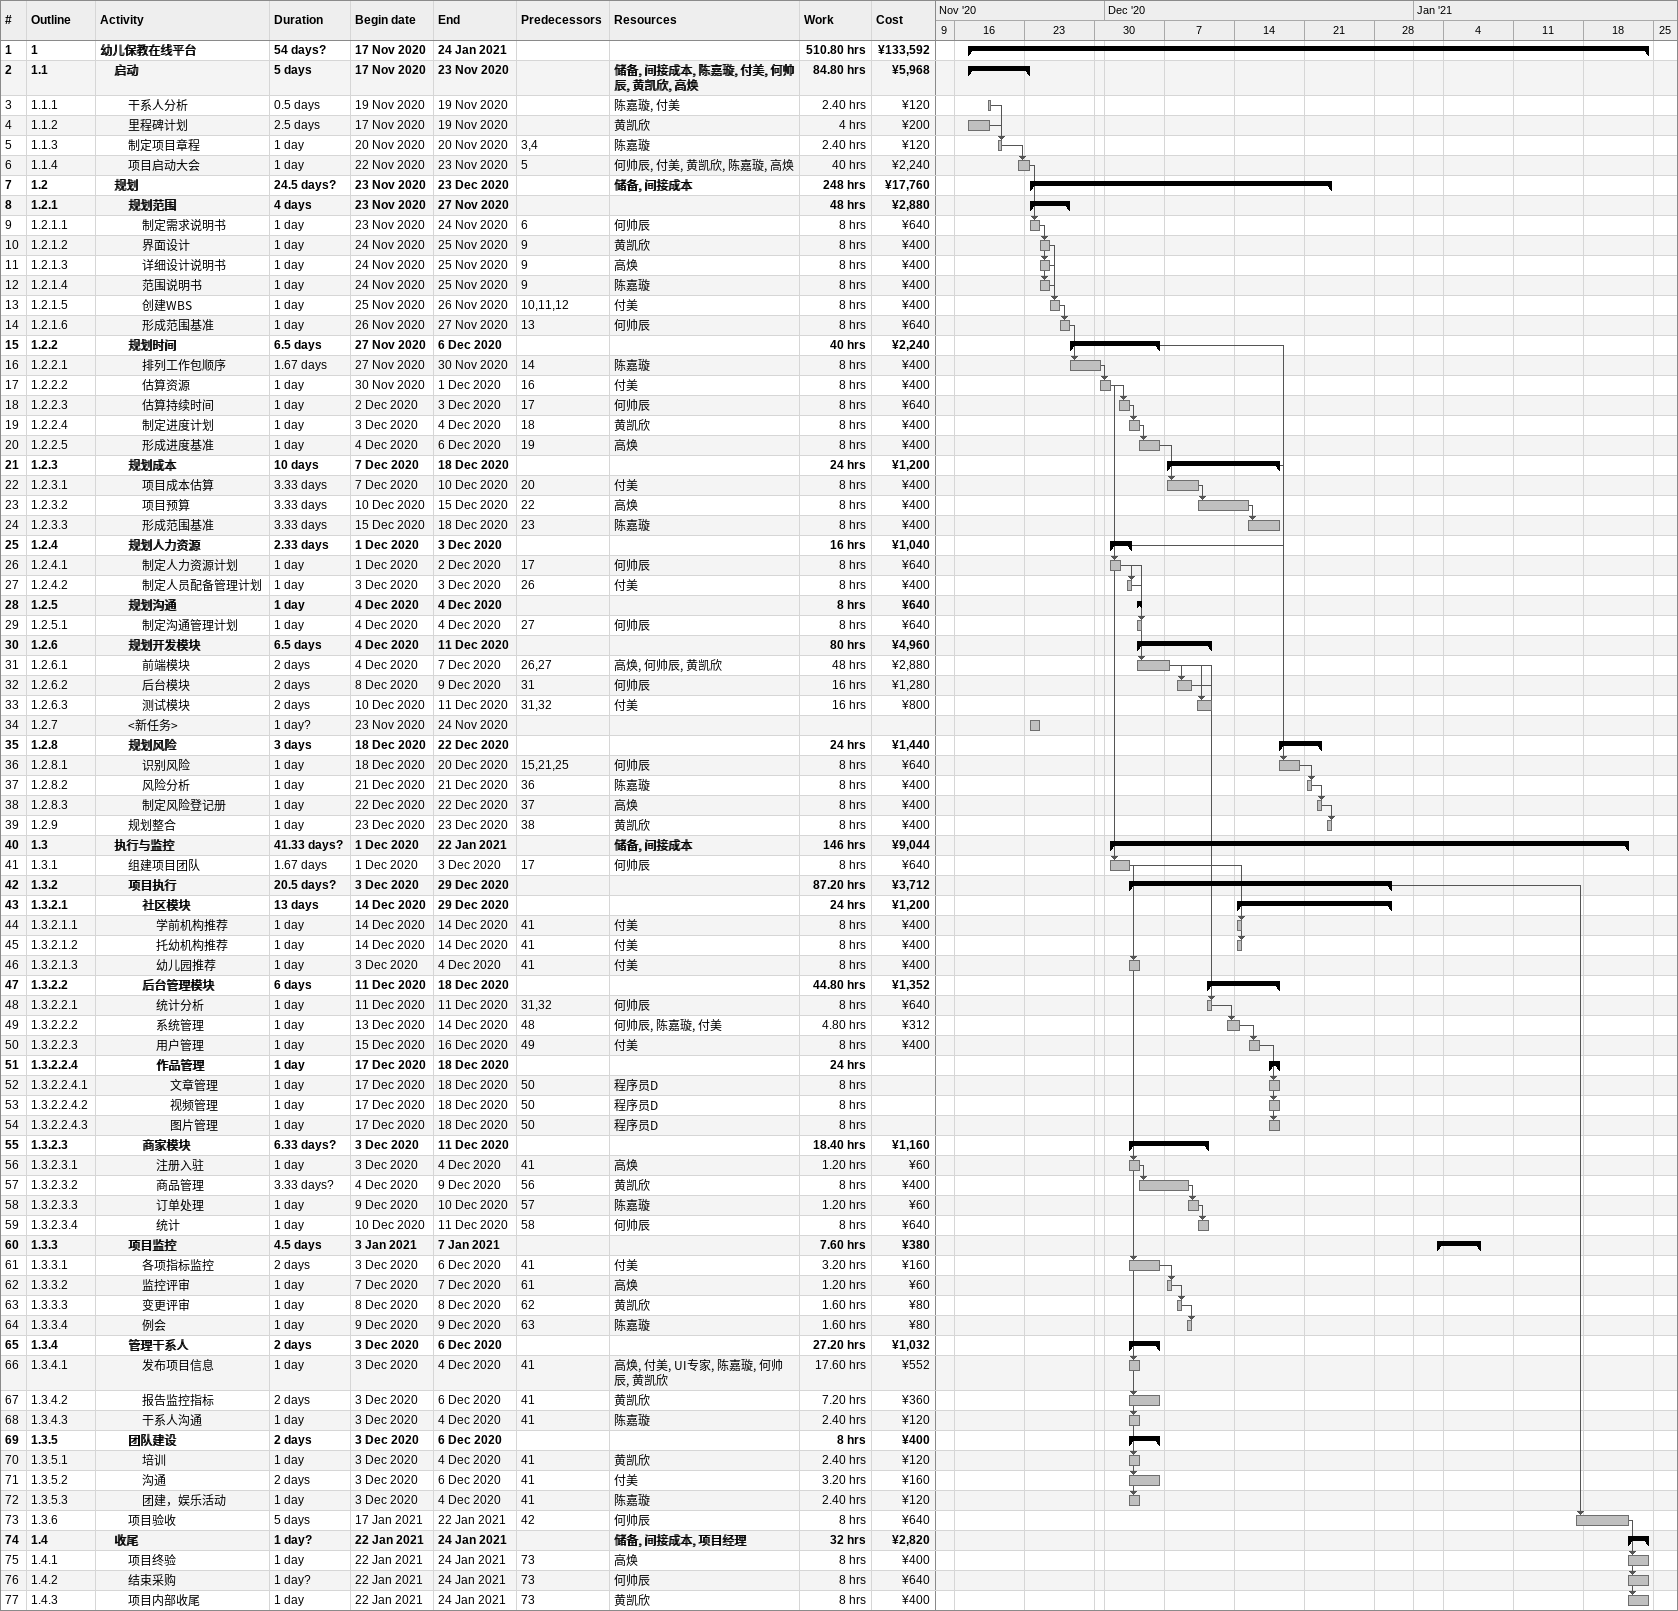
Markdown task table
| ID | WBS | Task | Duration | Start | Finish | Predecessors | Resources | Work (h) | Cost (¥) |
|---|---|---|---|---|---|---|---|---|---|
| 1 | 1 | **幼儿保教在线平台** | 54d? | 2020-11-17 | 2021-01-24 |  |  | 510.80 | 133592 |
| 2 | 1.1 | **启动** | 5d | 2020-11-17 | 2020-11-23 |  | 储备, 间接成本, 陈嘉璇, 付美, 何帅辰, 黄凯欣, 高焕 | 84.80 | 5968 |
| 3 | 1.1.1 | 干系人分析 | 0.5d | 2020-11-19 | 2020-11-19 |  | 陈嘉璇, 付美 | 2.40 | 120 |
| 4 | 1.1.2 | 里程碑计划 | 2.5d | 2020-11-17 | 2020-11-19 |  | 黄凯欣 | 4 | 200 |
| 5 | 1.1.3 | 制定项目章程 | 1d | 2020-11-20 | 2020-11-20 | 3, 4 | 陈嘉璇 | 2.40 | 120 |
| 6 | 1.1.4 | 项目启动大会 | 1d | 2020-11-22 | 2020-11-23 | 5 | 何帅辰, 付美, 黄凯欣, 陈嘉璇, 高焕 | 40 | 2240 |
| 7 | 1.2 | **规划** | 24.5d? | 2020-11-23 | 2020-12-23 |  | 储备, 间接成本 | 248 | 17760 |
| 8 | 1.2.1 | **规划范围** | 4d | 2020-11-23 | 2020-11-27 |  |  | 48 | 2880 |
| 9 | 1.2.1.1 | 制定需求说明书 | 1d | 2020-11-23 | 2020-11-24 | 6 | 何帅辰 | 8 | 640 |
| 10 | 1.2.1.2 | 界面设计 | 1d | 2020-11-24 | 2020-11-25 | 9 | 黄凯欣 | 8 | 400 |
| 11 | 1.2.1.3 | 详细设计说明书 | 1d | 2020-11-24 | 2020-11-25 | 9 | 高焕 | 8 | 400 |
| 12 | 1.2.1.4 | 范围说明书 | 1d | 2020-11-24 | 2020-11-25 | 9 | 陈嘉璇 | 8 | 400 |
| 13 | 1.2.1.5 | 创建WBS | 1d | 2020-11-25 | 2020-11-26 | 10, 11, 12 | 付美 | 8 | 400 |
| 14 | 1.2.1.6 | 形成范围基准 | 1d | 2020-11-26 | 2020-11-27 | 13 | 何帅辰 | 8 | 640 |
| 15 | 1.2.2 | **规划时间** | 6.5d | 2020-11-27 | 2020-12-06 |  |  | 40 | 2240 |
| 16 | 1.2.2.1 | 排列工作包顺序 | 1.67d | 2020-11-27 | 2020-11-30 | 14 | 陈嘉璇 | 8 | 400 |
| 17 | 1.2.2.2 | 估算资源 | 1d | 2020-11-30 | 2020-12-01 | 16 | 付美 | 8 | 400 |
| 18 | 1.2.2.3 | 估算持续时间 | 1d | 2020-12-02 | 2020-12-03 | 17 | 何帅辰 | 8 | 640 |
| 19 | 1.2.2.4 | 制定进度计划 | 1d | 2020-12-03 | 2020-12-04 | 18 | 黄凯欣 | 8 | 400 |
| 20 | 1.2.2.5 | 形成进度基准 | 1d | 2020-12-04 | 2020-12-06 | 19 | 高焕 | 8 | 400 |
| 21 | 1.2.3 | **规划成本** | 10d | 2020-12-07 | 2020-12-18 |  |  | 24 | 1200 |
| 22 | 1.2.3.1 | 项目成本估算 | 3.33d | 2020-12-07 | 2020-12-10 | 20 | 付美 | 8 | 400 |
| 23 | 1.2.3.2 | 项目预算 | 3.33d | 2020-12-10 | 2020-12-15 | 22 | 高焕 | 8 | 400 |
| 24 | 1.2.3.3 | 形成范围基准 | 3.33d | 2020-12-15 | 2020-12-18 | 23 | 陈嘉璇 | 8 | 400 |
| 25 | 1.2.4 | **规划人力资源** | 2.33d | 2020-12-01 | 2020-12-03 |  |  | 16 | 1040 |
| 26 | 1.2.4.1 | 制定人力资源计划 | 1d | 2020-12-01 | 2020-12-02 | 17 | 何帅辰 | 8 | 640 |
| 27 | 1.2.4.2 | 制定人员配备管理计划 | 1d | 2020-12-03 | 2020-12-03 | 26 | 付美 | 8 | 400 |
| 28 | 1.2.5 | **规划沟通** | 1d | 2020-12-04 | 2020-12-04 |  |  | 8 | 640 |
| 29 | 1.2.5.1 | 制定沟通管理计划 | 1d | 2020-12-04 | 2020-12-04 | 27 | 何帅辰 | 8 | 640 |
| 30 | 1.2.6 | **规划开发模块** | 6.5d | 2020-12-04 | 2020-12-11 |  |  | 80 | 4960 |
| 31 | 1.2.6.1 | 前端模块 | 2d | 2020-12-04 | 2020-12-07 | 26, 27 | 高焕, 何帅辰, 黄凯欣 | 48 | 2880 |
| 32 | 1.2.6.2 | 后台模块 | 2d | 2020-12-08 | 2020-12-09 | 31 | 何帅辰 | 16 | 1280 |
| 33 | 1.2.6.3 | 测试模块 | 2d | 2020-12-10 | 2020-12-11 | 31, 32 | 付美 | 16 | 800 |
| 34 | 1.2.7 | <新任务> | 1d? | 2020-11-23 | 2020-11-24 |  |  |  |  |
| 35 | 1.2.8 | **规划风险** | 3d | 2020-12-18 | 2020-12-22 |  |  | 24 | 1440 |
| 36 | 1.2.8.1 | 识别风险 | 1d | 2020-12-18 | 2020-12-20 | 15, 21, 25 | 何帅辰 | 8 | 640 |
| 37 | 1.2.8.2 | 风险分析 | 1d | 2020-12-21 | 2020-12-21 | 36 | 陈嘉璇 | 8 | 400 |
| 38 | 1.2.8.3 | 制定风险登记册 | 1d | 2020-12-22 | 2020-12-22 | 37 | 高焕 | 8 | 400 |
| 39 | 1.2.9 | 规划整合 | 1d | 2020-12-23 | 2020-12-23 | 38 | 黄凯欣 | 8 | 400 |
| 40 | 1.3 | **执行与监控** | 41.33d? | 2020-12-01 | 2021-01-22 |  | 储备, 间接成本 | 146 | 9044 |
| 41 | 1.3.1 | 组建项目团队 | 1.67d | 2020-12-01 | 2020-12-03 | 17 | 何帅辰 | 8 | 640 |
| 42 | 1.3.2 | **项目执行** | 20.5d? | 2020-12-03 | 2020-12-29 |  |  | 87.20 | 3712 |
| 43 | 1.3.2.1 | **社区模块** | 13d | 2020-12-14 | 2020-12-29 |  |  | 24 | 1200 |
| 44 | 1.3.2.1.1 | 学前机构推荐 | 1d | 2020-12-14 | 2020-12-14 | 41 | 付美 | 8 | 400 |
| 45 | 1.3.2.1.2 | 托幼机构推荐 | 1d | 2020-12-14 | 2020-12-14 | 41 | 付美 | 8 | 400 |
| 46 | 1.3.2.1.3 | 幼儿园推荐 | 1d | 2020-12-03 | 2020-12-04 | 41 | 付美 | 8 | 400 |
| 47 | 1.3.2.2 | **后台管理模块** | 6d | 2020-12-11 | 2020-12-18 |  |  | 44.80 | 1352 |
| 48 | 1.3.2.2.1 | 统计分析 | 1d | 2020-12-11 | 2020-12-11 | 31, 32 | 何帅辰 | 8 | 640 |
| 49 | 1.3.2.2.2 | 系统管理 | 1d | 2020-12-13 | 2020-12-14 | 48 | 何帅辰, 陈嘉璇, 付美 | 4.80 | 312 |
| 50 | 1.3.2.2.3 | 用户管理 | 1d | 2020-12-15 | 2020-12-16 | 49 | 付美 | 8 | 400 |
| 51 | 1.3.2.2.4 | **作品管理** | 1d | 2020-12-17 | 2020-12-18 |  |  | 24 |  |
| 52 | 1.3.2.2.4.1 | 文章管理 | 1d | 2020-12-17 | 2020-12-18 | 50 | 程序员D | 8 |  |
| 53 | 1.3.2.2.4.2 | 视频管理 | 1d | 2020-12-17 | 2020-12-18 | 50 | 程序员D | 8 |  |
| 54 | 1.3.2.2.4.3 | 图片管理 | 1d | 2020-12-17 | 2020-12-18 | 50 | 程序员D | 8 |  |
| 55 | 1.3.2.3 | **商家模块** | 6.33d? | 2020-12-03 | 2020-12-11 |  |  | 18.40 | 1160 |
| 56 | 1.3.2.3.1 | 注册入驻 | 1d | 2020-12-03 | 2020-12-04 | 41 | 高焕 | 1.20 | 60 |
| 57 | 1.3.2.3.2 | 商品管理 | 3.33d? | 2020-12-04 | 2020-12-09 | 56 | 黄凯欣 | 8 | 400 |
| 58 | 1.3.2.3.3 | 订单处理 | 1d | 2020-12-09 | 2020-12-10 | 57 | 陈嘉璇 | 1.20 | 60 |
| 59 | 1.3.2.3.4 | 统计 | 1d | 2020-12-10 | 2020-12-11 | 58 | 何帅辰 | 8 | 640 |
| 60 | 1.3.3 | **项目监控** | 4.5d | 2021-01-03 | 2021-01-07 |  |  | 7.60 | 380 |
| 61 | 1.3.3.1 | 各项指标监控 | 2d | 2020-12-03 | 2020-12-06 | 41 | 付美 | 3.20 | 160 |
| 62 | 1.3.3.2 | 监控评审 | 1d | 2020-12-07 | 2020-12-07 | 61 | 高焕 | 1.20 | 60 |
| 63 | 1.3.3.3 | 变更评审 | 1d | 2020-12-08 | 2020-12-08 | 62 | 黄凯欣 | 1.60 | 80 |
| 64 | 1.3.3.4 | 例会 | 1d | 2020-12-09 | 2020-12-09 | 63 | 陈嘉璇 | 1.60 | 80 |
| 65 | 1.3.4 | **管理干系人** | 2d | 2020-12-03 | 2020-12-06 |  |  | 27.20 | 1032 |
| 66 | 1.3.4.1 | 发布项目信息 | 1d | 2020-12-03 | 2020-12-04 | 41 | 高焕, 付美, UI专家, 陈嘉璇, 何帅辰, 黄凯欣 | 17.60 | 552 |
| 67 | 1.3.4.2 | 报告监控指标 | 2d | 2020-12-03 | 2020-12-06 | 41 | 黄凯欣 | 7.20 | 360 |
| 68 | 1.3.4.3 | 干系人沟通 | 1d | 2020-12-03 | 2020-12-04 | 41 | 陈嘉璇 | 2.40 | 120 |
| 69 | 1.3.5 | **团队建设** | 2d | 2020-12-03 | 2020-12-06 |  |  | 8 | 400 |
| 70 | 1.3.5.1 | 培训 | 1d | 2020-12-03 | 2020-12-04 | 41 | 黄凯欣 | 2.40 | 120 |
| 71 | 1.3.5.2 | 沟通 | 2d | 2020-12-03 | 2020-12-06 | 41 | 付美 | 3.20 | 160 |
| 72 | 1.3.5.3 | 团建，娱乐活动 | 1d | 2020-12-03 | 2020-12-04 | 41 | 陈嘉璇 | 2.40 | 120 |
| 73 | 1.3.6 | 项目验收 | 5d | 2021-01-17 | 2021-01-22 | 42 | 何帅辰 | 8 | 640 |
| 74 | 1.4 | **收尾** | 1d? | 2021-01-22 | 2021-01-24 |  | 储备, 间接成本, 项目经理 | 32 | 2820 |
| 75 | 1.4.1 | 项目终验 | 1d | 2021-01-22 | 2021-01-24 | 73 | 高焕 | 8 | 400 |
| 76 | 1.4.2 | 结束采购 | 1d? | 2021-01-22 | 2021-01-24 | 73 | 何帅辰 | 8 | 640 |
| 77 | 1.4.3 | 项目内部收尾 | 1d | 2021-01-22 | 2021-01-24 | 73 | 黄凯欣 | 8 | 400 |
